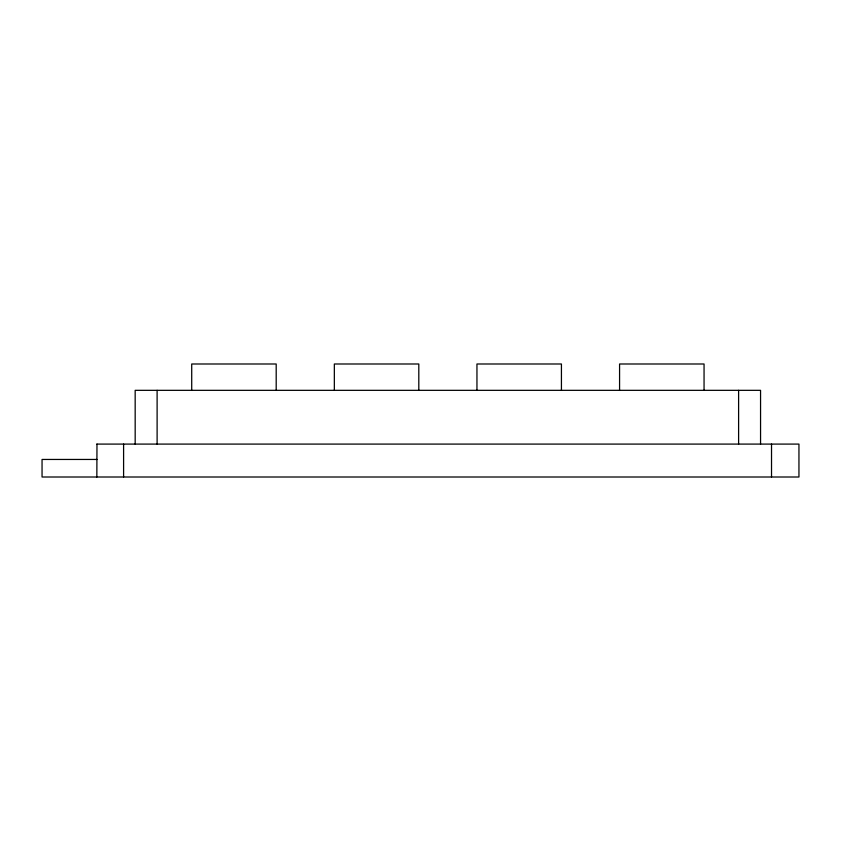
<?xml version="1.0" encoding="UTF-8"?>
<svg xmlns="http://www.w3.org/2000/svg" width="841" height="841" viewBox="0 0 841 841"><rect width="100%" height="100%" fill="white"/><g stroke="black" fill="none" stroke-linecap="round" stroke-linejoin="round"><path stroke-width="1.26" d="M96.831 444.09L798.95 444.09L798.95 477.005L42.05 477.005L42.05 459.449L96.967 459.449M771.523 444.09L771.523 477.005M760.558 444.09L760.558 390.329L135.17 390.329L135.18 444.09M738.608 390.329L738.608 444.09M704.054 390.329L704.054 363.995L619.575 363.995L619.575 390.329M561.431 390.329L561.431 363.995L476.952 363.995L476.952 390.329M418.807 390.329L418.807 363.995L334.34 363.995L334.34 390.329M276.195 390.329L276.195 363.995L191.716 363.995L191.716 390.329M157.109 390.329L157.109 444.09M123.595 444.09L123.595 477.005M96.978 444.09L96.841 477.005"/></g></svg>
